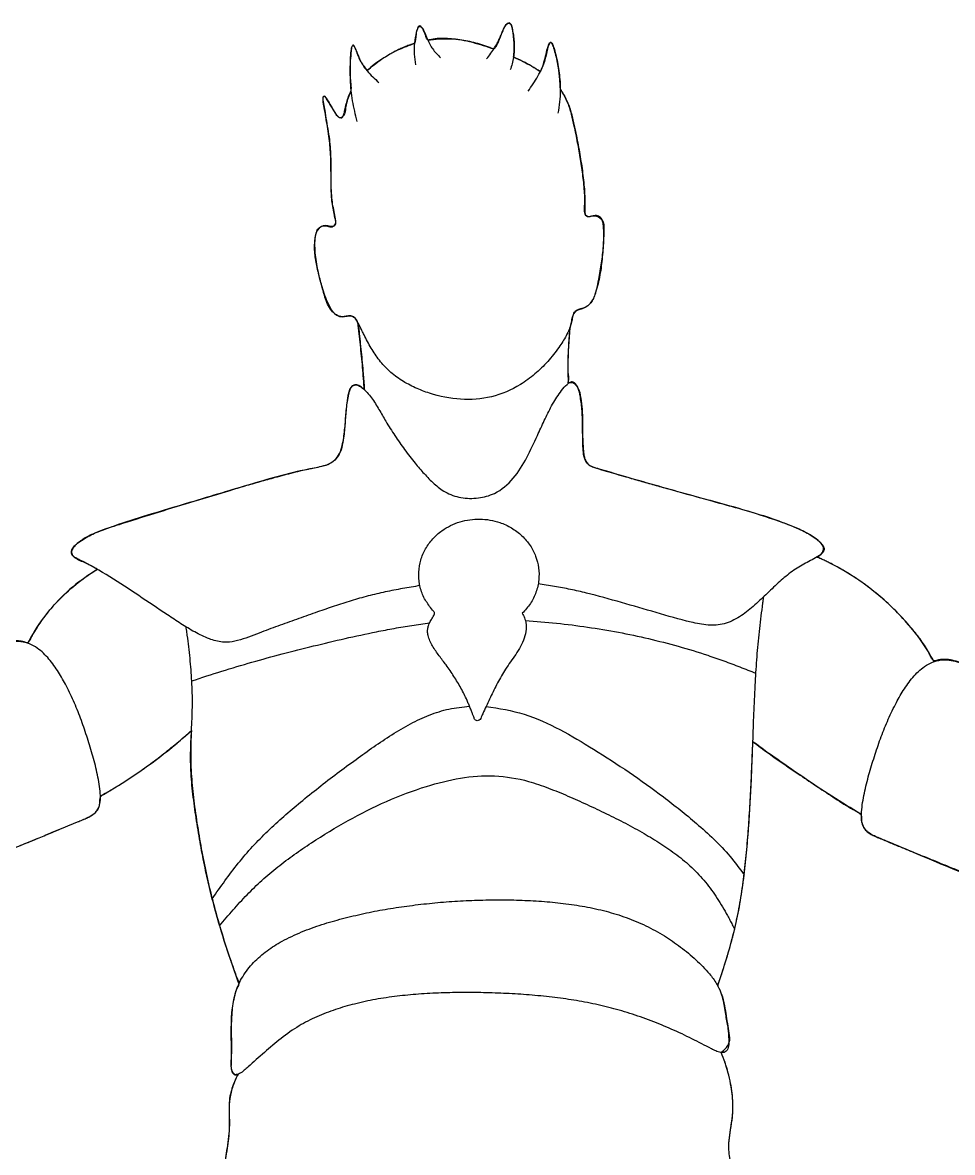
# Model space of a CAD drawing. Extents: x 108 to 368, y 22 to 294.
# Drawn here: x 195.3 to 282, y 188.5 to 293.8 of the extents above; entities that cross this region are included whole.
import ezdxf

# ---------------------------------------------------------------- set-up
doc = ezdxf.new("R2010")
doc.units = 0
doc.layers.get('0').update_dxf_attribs({"linetype": 'CONTINUOUS'})

msp = doc.modelspace()

# ---------------------------------------------------------------- linework, layer by layer
at = {"color": 5}
msp.add_lwpolyline([(241.10518, 290.631976)], close=True, dxfattribs=at)
at = {"color": 6}
for points in [[(241.913207, 238.796237)], [(215.117484, 195.785094)]]:
    msp.add_lwpolyline(points, close=True, dxfattribs=at)
at = {"color": 5}
for points, knots in [([(241.10518, 290.631976), (241.127471, 290.836187), (241.172071, 291.244756), (241.163791, 291.863732), (241.109886, 292.412502), (241.052123, 292.960424), (240.9953, 293.382582), (240.73255, 293.98003), (240.181674, 293.430672), (240.021294, 292.922291), (239.811436, 292.400165), (239.645929, 291.988082), (239.503519, 291.685419), (239.327314, 291.346991), (239.072269, 291.429022), (238.897039, 291.50739), (238.702812, 291.596921), (238.515489, 291.65435), (238.327358, 291.716935), (237.7128, 291.908864), (236.655804, 292.186963), (235.132831, 292.364007), (234.046357, 292.401581), (233.425934, 292.262239), (233.269934, 292.224016), (233.067165, 292.198746), (232.970939, 292.428425), (232.895683, 292.640778), (232.812965, 292.889035), (232.700198, 293.136172), (232.602858, 293.373162), (232.306957, 293.643543), (232.021974, 293.091477), (232.007912, 292.646746), (231.959643, 292.227573), (231.920816, 292.021957), (231.882664, 291.937457), (231.798962, 291.891984), (231.699649, 291.84291), (231.588839, 291.815976), (231.437965, 291.771195), (231.253875, 291.697472), (231.029189, 291.609383), (230.738031, 291.486076), (230.382608, 291.323431), (229.966595, 291.114493), (229.438489, 290.825578), (228.80893, 290.439075), (228.092528, 289.935), (227.650457, 289.554184), (227.429482, 289.363829)], [0, 0, 0, 0, 0.616041, 1.232525, 1.849053, 2.281757, 2.850768, 3.268694, 3.740986, 4.526576, 5.058228, 5.399484, 5.840896, 6.152092, 6.315138, 6.560058, 6.751814, 6.950139, 7.148367, 7.346413, 8.881964, 10.414731, 11.948689, 12.106314, 12.307219, 12.450766, 12.650639, 12.93842, 13.170862, 13.426217, 13.745988, 13.980511, 14.393067, 15.04337, 15.509956, 15.617785, 15.67348, 15.780809, 15.888894, 16.009157, 16.120165, 16.361566, 16.60303, 16.844476, 17.309941, 17.775417, 18.240772, 19.11547, 19.990476, 20.864998, 20.864998, 20.864998, 20.864998]), ([(227.429482, 289.363829), (227.396987, 289.43465), (227.316802, 289.609408), (227.125551, 289.81671), (226.938165, 290.048562), (226.814354, 290.300057), (226.692687, 290.559791), (226.577748, 290.817907), (226.472244, 291.159738), (226.3754, 291.417275), (226.162978, 291.827216), (226.004593, 291.58853), (225.991071, 291.415504), (225.934518, 290.969624), (225.869571, 290.295959), (225.867766, 289.362388), (225.877954, 288.620828), (225.927653, 288.073201), (225.963496, 287.718721), (225.911752, 287.371142), (225.779188, 287.060878), (225.656608, 286.75229), (225.521054, 286.367532), (225.429532, 285.828035), (225.402127, 285.267533), (224.921749, 284.868103), (224.701091, 285.108162), (224.580316, 285.275351), (224.416924, 285.531965), (224.208578, 285.851268), (223.977585, 286.252845), (223.765073, 286.596066), (223.620568, 286.825545), (223.489673, 287.060987), (223.281824, 286.851443), (223.331811, 286.572225), (223.378081, 286.257722), (223.502154, 285.713905), (223.607031, 284.948356), (223.785298, 283.956133), (223.982822, 282.691405), (224.078685, 281.141085), (224.072783, 279.322904), (224.074429, 277.859362), (224.229121, 276.780945), (224.384281, 276.052739), (224.514044, 275.481029), (224.493357, 274.839115), (223.974134, 274.83858), (223.455015, 275.012475), (222.642478, 274.536632), (222.553058, 273.549884), (222.555816, 272.354132), (222.779717, 270.901128), (223.178737, 269.240065), (223.640633, 267.990249), (224.053904, 267.15133), (224.382269, 266.706556), (224.845311, 266.414962), (225.352554, 266.441072), (225.788625, 266.535493), (226.204646, 266.467287), (226.42112, 266.213403), (226.539503, 265.9728), (226.627603, 265.632284), (226.6831, 265.204945), (226.736821, 264.692749), (226.802462, 264.010855), (226.897173, 263.162169), (226.99692, 262.143456), (227.071141, 261.295881), (227.123789, 260.619893), (227.161356, 260.116136), (227.185591, 259.780279), (227.197708, 259.612364)], [0, 0, 0, 0, 0.232548, 0.573837, 0.838025, 1.124592, 1.410889, 1.697602, 1.979409, 2.444004, 2.728823, 2.880014, 3.107881, 3.283437, 4.212925, 5.148423, 6.078234, 6.43653, 6.79868, 7.143918, 7.475923, 7.807581, 8.140821, 8.698589, 9.432052, 9.862221, 10.066116, 10.295022, 10.504046, 10.971445, 11.439103, 11.906539, 12.138357, 12.339579, 12.499597, 12.802432, 13.160897, 13.463203, 14.471117, 15.47914, 16.487154, 18.309981, 20.128508, 21.949102, 22.679292, 23.408559, 24.136786, 24.587548, 24.94818, 25.43313, 26.276195, 27.282781, 28.217567, 29.91321, 31.652071, 33.345974, 33.896215, 34.45214, 34.993687, 35.449524, 35.926516, 36.352017, 36.617613, 36.892552, 37.154052, 37.667737, 38.184415, 38.699237, 39.72279, 40.746229, 41.769913, 42.275189, 42.780324, 43.285379, 43.285379, 43.285379, 43.285379]), ([(260.341514, 249.030102), (259.390472, 249.295236), (257.488328, 249.825521), (254.634835, 250.620046), (252.438488, 251.249569), (250.896587, 251.703662), (250.003448, 251.962997), (249.300564, 252.175429), (248.778873, 252.31727), (248.451478, 252.422473), (248.020218, 252.635061), (247.66768, 253.202443), (247.575271, 253.96027), (247.552163, 254.909038), (247.530917, 256.02737), (247.520939, 257.331841), (247.41833, 258.39376), (247.270931, 259.265204), (247.116127, 259.865047), (246.801335, 260.336709), (246.493634, 260.359358), (246.356492, 260.329982), (246.142573, 260.146033), (246.31428, 260.713897), (246.202556, 261.008637), (246.181666, 261.461774), (246.186734, 261.831951), (246.189893, 262.213668), (246.200829, 262.73741), (246.223389, 263.405634), (246.272021, 264.216255), (246.32408, 264.927003), (246.404447, 265.536484), (246.520857, 266.040962), (246.621024, 266.516511), (246.813274, 266.951866), (247.225713, 267.130866), (247.82826, 267.262763), (248.519173, 267.87707), (248.849006, 268.893547), (249.079932, 270.092719), (249.324177, 271.451255), (249.495506, 272.983748), (249.522212, 274.14768), (249.485261, 274.932549), (249.412131, 275.332063), (249.233733, 275.719985), (248.817109, 275.919873), (248.422717, 275.782131), (247.959683, 275.679899), (247.661468, 276.161344), (247.715208, 276.653436), (247.767663, 277.265777), (247.728334, 277.951286), (247.666439, 278.738453), (247.541589, 279.785333), (247.355696, 281.090197), (247.081606, 282.648093), (246.795874, 284.057552), (246.51035, 285.316053), (246.178819, 286.423603), (245.745043, 287.16148), (245.465996, 287.656059), (245.43997, 287.935578), (245.434783, 288.253024), (245.40643, 288.621683), (245.365798, 289.027175), (245.298846, 289.524804), (245.201358, 290.11593), (245.066157, 290.788681), (244.888214, 291.372911), (244.777804, 291.75822), (244.512774, 292.117971), (244.293047, 291.560597), (244.214477, 291.134591), (244.064261, 290.509179), (243.925553, 290.047041), (243.788268, 289.710457), (243.693598, 289.493867), (243.624881, 289.351982), (243.590512, 289.281017)], [0, 0, 0, 0, 2.961922, 5.924035, 8.886123, 9.816123, 10.746198, 11.676106, 12.019164, 12.367338, 12.708881, 13.440365, 14.237259, 14.985905, 16.288605, 17.593325, 18.895189, 19.49253, 20.225374, 20.812765, 20.961599, 21.109856, 21.260371, 21.567554, 22.113012, 22.479171, 22.859419, 23.239692, 23.620017, 24.43243, 25.244498, 26.056574, 26.569445, 27.088253, 27.603351, 28.046812, 28.432311, 28.888561, 29.906987, 30.995392, 32.044457, 33.579151, 35.132149, 36.666087, 37.067612, 37.485522, 37.883403, 38.305735, 38.714946, 39.134661, 39.563847, 40.142548, 40.616552, 41.406215, 42.196712, 42.986593, 44.568103, 46.150379, 47.731892, 48.879888, 50.027562, 51.172754, 51.452259, 51.708908, 52.000899, 52.408539, 52.816118, 53.223711, 53.915185, 54.608713, 55.299948, 55.68303, 55.938224, 56.281492, 56.8964, 57.509565, 58.124846, 58.36135, 58.597706, 58.834209, 58.834209, 58.834209, 58.834209]), ([(243.590512, 289.281017), (243.325157, 289.449927), (242.794449, 289.787743), (241.958971, 290.228691), (241.389921, 290.497479), (241.10518, 290.631976)], [0, 0, 0, 0, 0.943321, 1.886634, 2.831384, 2.831384, 2.831384, 2.831384]), ([(227.197708, 259.612364), (227.107087, 259.69755), (226.920141, 259.873283), (226.599842, 260.081597), (226.202561, 260.113145), (225.928023, 259.853376), (225.802, 259.533829), (225.634663, 258.868954), (225.482468, 257.855131), (225.400588, 256.495362), (225.288216, 255.287971), (225.10461, 254.249561), (224.807889, 253.381903), (224.077701, 252.699752), (223.075693, 252.409717), (222.006178, 252.213805), (220.322912, 251.892745), (218.091906, 251.243025), (215.267385, 250.433006), (213.394238, 249.857722), (212.457708, 249.570093)], [0, 0, 0, 0, 0.372938, 0.769347, 1.133978, 1.463116, 1.819337, 2.159106, 3.518573, 4.885407, 6.247527, 7.149702, 8.055183, 8.942004, 10.020845, 11.129904, 12.216347, 15.15531, 18.094481, 21.033378, 21.033378, 21.033378, 21.033378]), ([(212.457708, 249.570093), (211.414662, 249.258307), (209.32665, 248.63416), (206.193013, 247.70602), (203.797165, 246.906219), (202.119903, 246.289777), (201.171744, 245.852918), (200.478784, 245.368973), (200.057862, 244.9321), (199.838361, 244.570736), (199.988739, 244.107502), (200.430007, 243.834162), (200.924305, 243.606496), (201.375004, 243.423789), (201.732316, 243.234681), (202.031965, 243.074779), (202.228816, 242.962879), (202.327235, 242.906933)], [0, 0, 0, 0, 3.266006, 6.538028, 9.803642, 10.842658, 11.896107, 12.933597, 13.339889, 13.733863, 14.120305, 14.653112, 15.234177, 15.767422, 16.107082, 16.446735, 16.786342, 16.786342, 16.786342, 16.786342]), ([(269.374853, 244.034447), (269.557357, 244.144288), (269.878463, 244.337547), (270.079453, 244.954736), (269.596981, 245.524079), (268.946663, 246.004928), (268.119673, 246.449441), (266.813574, 247.024343), (265.00706, 247.701397), (262.680257, 248.386476), (261.12079, 248.815644), (260.341514, 249.030102)], [0, 0, 0, 0, 0.625248, 1.100091, 1.723757, 2.64834, 3.587643, 4.512906, 6.936267, 9.363855, 11.7886, 11.7886, 11.7886, 11.7886]), ([(310.699381, 224.451186), (310.663689, 224.792216), (310.587829, 225.517035), (309.494397, 225.892503), (308.263559, 226.175419), (306.708847, 226.420183), (304.909348, 226.635582), (302.532231, 226.937687), (299.620953, 227.500887), (296.207229, 228.442552), (293.433361, 229.444756), (291.258438, 230.36533), (289.645143, 231.094188), (288.000116, 231.84289), (286.32925, 232.628665), (284.623827, 233.42864), (283.242355, 234.021526), (282.184178, 234.39068), (281.45649, 234.519644), (280.891242, 234.494592), (280.544077, 234.389823), (280.382537, 234.330317), (280.159679, 234.399418), (280.012943, 234.687929), (279.85567, 235.015721), (279.64351, 235.468338), (279.300308, 235.95795), (278.890018, 236.543454), (277.888118, 237.812194), (276.163591, 239.657672), (273.50325, 241.819306), (271.418114, 243.065969), (270.140766, 243.685215), (269.759007, 243.862591), (269.502908, 243.97716), (269.374853, 244.034447)], [0, 0, 0, 0, 0.951467, 2.022227, 3.047554, 4.864692, 6.684417, 8.502469, 12.046846, 15.571472, 19.115432, 20.885857, 22.655796, 24.426169, 26.307963, 28.19509, 30.076819, 30.817478, 31.549722, 32.287151, 32.477483, 32.644064, 32.78847, 33.131387, 33.545467, 33.905801, 34.620946, 35.33591, 36.051119, 39.468975, 42.887454, 46.304168, 46.725285, 47.146104, 47.566955, 47.566955, 47.566955, 47.566955]), ([(202.327235, 242.906933), (201.526949, 242.375739), (199.925937, 241.313058), (197.915154, 239.237687), (196.671165, 237.63099), (196.138189, 236.542865), (195.999838, 236.268446), (195.819545, 236.013479), (195.623292, 236.063552), (195.491376, 236.115585), (195.309623, 236.179171), (195.084916, 236.202936), (194.818508, 236.219218), (194.329636, 236.19421), (193.627192, 236.034044), (192.757142, 235.684793), (191.123453, 234.924602), (188.701608, 233.815741), (185.501598, 232.327863), (183.319912, 231.447531), (182.229463, 231.007524)], [0, 0, 0, 0, 2.873706, 5.748996, 8.62071, 8.950279, 9.33932, 9.603942, 9.734708, 9.899761, 10.040365, 10.307491, 10.574079, 10.841155, 11.773106, 12.716627, 13.650784, 17.178594, 20.708158, 24.235177, 24.235177, 24.235177, 24.235177]), ([(162.09249, 214.63236), (163.340444, 214.439066), (165.837399, 214.052317), (169.583158, 213.479778), (172.695034, 213.228405), (175.138933, 213.239812), (176.908184, 213.328106), (178.398122, 213.464726), (179.609818, 213.609724), (180.545952, 213.739702), (181.320279, 213.862933), (181.934391, 213.968968), (182.388746, 214.054035), (182.816263, 214.129968), (183.212825, 214.230123), (183.576456, 214.322355), (183.925729, 214.332684), (184.225237, 214.249468), (184.498297, 214.169673), (184.854594, 214.101387), (185.295032, 214.08989), (185.809408, 214.117315), (186.747989, 214.244481), (188.097719, 214.552448), (189.824363, 215.108787), (191.476629, 215.715294), (193.069636, 216.318646), (194.601063, 216.932182), (196.024396, 217.518405), (197.344319, 218.06594), (198.563329, 218.568645), (199.576452, 218.993983), (200.393647, 219.320207), (201.005302, 219.568036), (201.518907, 219.809507), (201.926871, 220.048797), (202.217934, 220.29427), (202.442221, 220.60048), (202.531861, 220.960407), (202.538523, 221.306232), (202.553092, 221.654056), (202.811703, 221.911267), (203.120156, 222.065297), (203.482401, 222.251366), (203.851986, 222.487849), (204.263489, 222.739282), (204.787271, 223.07267), (205.423147, 223.488014), (206.16669, 223.991749), (207.143848, 224.676176), (208.334993, 225.566341), (209.722848, 226.684145), (210.61739, 227.464978), (211.065099, 227.855777)], [0, 0, 0, 0, 3.788565, 7.580307, 11.366868, 13.137538, 14.908933, 16.679657, 17.624879, 18.569798, 19.514795, 19.976989, 20.439286, 20.901725, 21.278889, 21.666128, 22.026246, 22.309908, 22.593889, 22.880632, 23.395131, 23.910435, 24.425275, 26.234441, 28.053893, 29.864707, 31.514302, 33.164067, 34.813736, 36.132297, 37.451001, 38.769562, 39.428491, 40.090749, 40.749189, 41.12969, 41.506057, 41.885446, 42.247216, 42.593633, 42.937275, 43.24035, 43.626208, 43.977333, 44.459656, 44.941906, 45.42414, 46.322194, 47.220354, 48.118354, 49.901049, 51.680261, 53.462963, 53.462963, 53.462963, 53.462963]), ([(211.065099, 227.855777), (211.034104, 227.095927), (210.972329, 225.58146), (211.072115, 223.305276), (211.324697, 220.992883), (211.678899, 218.638849), (212.090237, 216.243896), (212.587062, 213.869162), (213.171464, 211.518725), (213.829432, 209.192269), (214.385756, 207.44697), (214.783594, 206.266585), (215.005683, 205.645222), (215.171442, 205.139393), (215.339092, 204.763315), (215.451648, 204.513703), (215.512006, 204.27372), (215.446913, 204.082166), (215.369009, 203.936288), (215.204315, 203.587301), (215.053325, 203.005526), (214.896178, 202.207026), (214.806741, 201.285762), (214.780666, 200.251843), (214.789379, 199.107071), (214.830903, 198.12953), (214.750636, 197.224606), (214.735291, 196.53344), (214.866002, 195.870964), (215.16647, 195.768064), (215.295598, 195.782788), (215.37399, 195.815938), (215.41345, 195.832625)], [0, 0, 0, 0, 2.280644, 4.545575, 6.826741, 9.256486, 11.686222, 14.115977, 16.533016, 18.950827, 21.367815, 22.027656, 22.687554, 23.347465, 23.623825, 23.91953, 24.176863, 24.333836, 24.512413, 24.67501, 25.489435, 26.303097, 27.117845, 28.261398, 29.405535, 30.549134, 31.204307, 32.095078, 32.755883, 32.882073, 33.008598, 33.136837, 33.136837, 33.136837, 33.136837]), ([(263.03853, 219.299708), (263.087978, 220.092262), (263.186871, 221.677347), (263.291247, 224.057435), (263.359669, 225.686865), (263.396732, 226.565582), (263.402212, 226.693478), (263.406069, 226.778735), (263.407998, 226.821366)], [0, 0, 0, 0, 2.382234, 4.7644, 7.146878, 7.274885, 7.402896, 7.530917, 7.530917, 7.530917, 7.530917]), ([(263.407998, 226.821366), (263.888188, 226.460645), (264.848772, 225.739052), (266.33171, 224.715033), (267.866069, 223.678083), (269.438528, 222.607837), (271.076161, 221.545628), (272.250762, 220.756288), (273.034262, 220.345097), (273.322191, 220.194846), (273.521709, 219.987613), (273.533658, 219.782409), (273.525884, 219.629703), (273.530984, 219.376646), (273.618187, 219.042728), (273.828099, 218.6535), (274.15023, 218.353473), (274.527277, 218.12902), (274.921638, 217.945335), (275.527111, 217.6962), (276.333316, 217.359104), (277.344482, 216.942094), (279.156054, 216.195299), (281.758148, 215.084568), (285.191356, 213.717099), (287.878545, 212.882399), (289.758404, 212.45772), (290.793664, 212.352415), (291.547229, 212.402391), (291.965179, 212.543173), (292.094336, 212.59841), (292.328294, 212.659149), (292.692235, 212.599377), (293.135969, 212.480659), (293.74317, 212.320344), (294.503852, 212.2027), (295.418979, 212.048306), (297.215264, 211.794759), (299.901547, 211.548065), (303.486638, 211.525498), (307.147213, 211.854098), (310.871903, 212.41744), (314.685777, 213.003548), (317.239709, 213.310933), (318.517005, 213.464665)], [0, 0, 0, 0, 1.801581, 3.603922, 5.405436, 7.357599, 9.309712, 11.262083, 11.600228, 11.957021, 12.24801, 12.396375, 12.557201, 12.709785, 13.153122, 13.577397, 14.020061, 14.453824, 14.890262, 15.324137, 16.417983, 17.511783, 18.605482, 22.296293, 26.000015, 29.687133, 30.726162, 31.77238, 32.808798, 32.948317, 33.093684, 33.230193, 33.667431, 34.167686, 34.619082, 35.547088, 36.4753, 37.403584, 40.988775, 44.558882, 48.143215, 52.001848, 55.859101, 59.718356, 59.718356, 59.718356, 59.718356]), ([(260.448826, 197.851957), (260.729108, 198.08914), (261.474275, 198.719721), (261.070277, 200.22717), (260.884015, 201.409694), (260.742315, 202.320702), (260.58293, 203.037811), (260.4253, 203.54896), (260.267856, 203.833596), (260.206003, 203.931381), (260.142846, 204.080412), (260.179644, 204.299399), (260.272078, 204.540872), (260.406689, 204.874575), (260.536948, 205.299686), (260.706639, 205.808507), (261.028439, 206.830885), (261.472848, 208.375362), (261.967971, 210.460357), (262.358053, 212.605811), (262.647041, 214.805548), (262.874617, 217.04998), (262.9839, 218.549896), (263.03853, 219.299708)], [0, 0, 0, 0, 1.036882, 2.756686, 4.027803, 4.765313, 5.502056, 6.238599, 6.353382, 6.476476, 6.586553, 6.830232, 7.109181, 7.370358, 7.906726, 8.443106, 8.979333, 11.122176, 13.262905, 15.405524, 17.660932, 19.917118, 22.172427, 22.172427, 22.172427, 22.172427]), ([(260.924136, 185.819755), (261.073973, 185.890232), (261.360816, 186.025151), (261.474568, 186.514269), (261.424508, 187.054885), (261.315501, 187.698009), (261.190186, 188.420518), (261.139091, 189.23482), (261.237323, 190.125243), (261.397147, 191.083094), (261.530618, 192.014088), (261.559984, 192.921528), (261.509909, 193.794598), (261.382296, 194.739555), (261.170597, 195.750652), (260.86375, 196.820559), (260.587094, 197.508257), (260.448826, 197.851957)], [0, 0, 0, 0, 0.470869, 0.901414, 1.382354, 2.117483, 2.84968, 3.584181, 4.555409, 5.528057, 6.499885, 7.373521, 8.246759, 9.120607, 10.231697, 11.34345, 12.454238, 12.454238, 12.454238, 12.454238]), ([(215.41345, 195.832625), (215.242333, 195.468158), (214.904205, 194.747969), (214.611178, 193.579199), (214.561965, 192.474078), (214.606903, 191.460046), (214.591556, 190.536312), (214.507878, 189.619388), (214.353377, 188.711493), (214.202567, 187.810353), (214.111011, 187.024503), (214.076999, 186.412517), (214.164151, 185.859066), (214.506023, 185.786214), (214.677455, 185.749683)], [0, 0, 0, 0, 1.20609, 2.383241, 3.585566, 4.510949, 5.428992, 6.354451, 7.270663, 8.188467, 9.1046, 9.613436, 10.089268, 10.567868, 10.567868, 10.567868, 10.567868])]:
    msp.add_open_spline(points, degree=3, knots=knots, dxfattribs=at)
at = {"color": 6}
for points, knots in [([(238.592407, 290.465372), (238.719942, 290.637262), (238.974533, 290.980395), (239.345029, 291.503932), (239.624043, 291.983953), (239.820851, 292.408324), (239.970919, 292.758363), (240.109705, 293.060783), (240.221373, 293.333784), (240.327776, 293.549157), (240.468119, 293.797475), (240.883247, 293.775486), (240.946329, 293.336571), (241.049602, 292.901584), (241.124435, 292.376365), (241.167699, 291.79576), (241.167847, 291.201753), (241.109724, 290.604189), (240.989336, 290.006582), (240.861813, 289.621746), (240.797943, 289.429001)], [0, 0, 0, 0, 0.642135, 1.281851, 1.923321, 2.304033, 2.684772, 3.065353, 3.303908, 3.564892, 3.801126, 4.099807, 4.524422, 4.920431, 5.504187, 6.089691, 6.673296, 7.281944, 7.888605, 8.497335, 8.497335, 8.497335, 8.497335]), ([(231.997848, 289.89206), (231.943353, 290.229983), (231.833942, 290.908444), (231.874266, 291.934751), (232.026525, 292.751846), (232.126304, 293.260422), (232.365095, 293.598967), (232.702102, 293.181435), (232.874963, 292.77619), (233.106256, 292.221787), (233.330137, 291.718966), (233.627148, 291.284862), (233.95438, 290.915125), (234.17873, 290.674905), (234.291587, 290.554064)], [0, 0, 0, 0, 1.023494, 2.054912, 3.081379, 3.450875, 3.707552, 4.046001, 4.62638, 5.210428, 5.792554, 6.287596, 6.777618, 7.273636, 7.273636, 7.273636, 7.273636]), ([(226.526883, 284.63425), (226.368238, 285.270727), (226.051775, 286.540356), (225.866051, 288.500746), (225.872832, 289.912609), (225.920471, 290.773299), (225.94008, 291.081818), (225.995553, 291.363763), (226.010355, 291.582528), (226.181779, 291.759278), (226.375611, 291.36993), (226.534134, 291.030246), (226.74096, 290.464043), (227.017292, 289.895702), (227.440085, 289.33061), (227.962458, 288.776721), (228.343355, 288.441047), (228.533966, 288.273066)], [0, 0, 0, 0, 1.965497, 3.920727, 5.887526, 6.196453, 6.506564, 6.815194, 7.051369, 7.176604, 7.399954, 7.973382, 8.548308, 9.124336, 9.885834, 10.646228, 11.407919, 11.407919, 11.407919, 11.407919]), ([(227.429972, 289.363339), (227.875966, 289.731363), (228.770195, 290.469262), (230.287992, 291.33468), (231.376542, 291.73321), (231.919447, 291.931973)], [0, 0, 0, 0, 1.732733, 3.474176, 5.206866, 5.206866, 5.206866, 5.206866]), ([(233.101352, 292.225489), (233.800002, 292.294096), (235.194078, 292.430993), (237.278273, 292.055054), (238.602065, 291.612845), (239.266171, 291.391002)], [0, 0, 0, 0, 2.097099, 4.184514, 6.28592, 6.28592, 6.28592, 6.28592]), ([(242.451728, 287.443969), (242.611887, 287.673875), (242.931976, 288.13336), (243.372437, 288.84762), (243.758227, 289.575936), (244.001425, 290.328915), (244.170577, 291.118854), (244.300803, 291.598002), (244.497941, 292.076499), (244.713264, 291.917542), (244.779086, 291.707524), (244.881402, 291.454836), (244.95524, 291.188361), (245.067798, 290.752773), (245.204714, 290.145111), (245.335244, 289.359886), (245.433513, 288.479781), (245.466419, 287.505694), (245.40859, 286.442012), (245.289956, 285.743102), (245.230576, 285.393276)], [0, 0, 0, 0, 0.840228, 1.67926, 2.519391, 3.29711, 4.070902, 4.841691, 5.074885, 5.223497, 5.47936, 5.755796, 6.033341, 6.309784, 7.105107, 7.901281, 8.696556, 9.760251, 10.821782, 11.885572, 11.885572, 11.885572, 11.885572]), ([(241.10518, 290.631976), (241.389879, 290.497466), (241.959081, 290.22854), (242.795637, 289.788396), (243.328751, 289.453127), (243.595412, 289.285428)], [0, 0, 0, 0, 0.944647, 1.888637, 2.833364, 2.833364, 2.833364, 2.833364]), ([(245.453531, 287.634093), (245.667287, 287.302236), (246.094689, 286.638694), (246.464204, 285.507714), (246.779434, 284.172914), (247.093862, 282.637742), (247.394835, 280.906586), (247.594879, 279.462165), (247.706334, 278.310355), (247.743219, 277.453542), (247.759774, 276.807242), (247.733077, 276.361371), (247.730218, 276.129721), (247.78178, 275.885192), (248.005351, 275.744834), (248.255613, 275.784986), (248.694465, 275.922675), (249.528048, 275.551434), (249.531326, 274.464055), (249.474495, 273.256976), (249.368213, 271.785145), (249.14604, 270.117817), (248.831107, 268.85699), (248.504869, 268.025713), (248.234739, 267.599106), (247.829798, 267.29034), (247.370841, 267.167677), (246.904285, 267.037724), (246.637868, 266.61639), (246.551712, 266.153568), (246.442497, 265.689973), (246.275153, 265.185357), (246.009808, 264.65941), (245.686926, 264.104323), (245.13714, 263.285171), (244.309662, 262.238902), (243.108263, 261.065756), (241.426315, 259.808537), (239.086749, 258.816169), (236.133771, 258.605985), (233.740671, 259.096395), (231.926487, 259.788039), (230.65466, 260.464208), (229.510893, 261.31435), (228.562591, 262.350943), (227.802642, 263.507067), (227.304128, 264.453616), (226.969902, 265.137279), (226.773002, 265.541495), (226.597666, 265.863151), (226.461656, 266.115333), (226.356614, 266.287899), (226.166544, 266.481998), (225.806093, 266.52782), (225.414211, 266.446676), (224.722225, 266.379851), (223.886667, 267.174071), (223.468334, 268.362359), (223.146921, 269.638756), (222.813529, 270.875458), (222.564387, 272.157346), (222.533249, 273.17357), (222.615783, 273.883608), (222.712991, 274.293407), (222.894622, 274.695856), (223.295682, 274.963157), (223.753926, 274.876876), (224.188555, 274.731576), (224.60591, 275.084959), (224.476161, 275.573035), (224.348768, 276.098851), (224.235816, 276.715745), (224.142026, 277.408563), (224.08433, 278.448974), (224.089615, 279.829121), (224.064642, 281.550093), (223.941161, 282.994914), (223.752349, 284.158185), (223.59488, 285.048332), (223.488869, 285.744188), (223.393667, 286.231804), (223.338892, 286.537053), (223.33473, 286.759473), (223.374403, 287.040402), (223.560585, 286.9328), (223.710097, 286.664803), (223.991831, 286.240428), (224.31816, 285.672864), (224.568745, 285.203211), (225.126838, 284.832062), (225.322157, 285.39767), (225.405745, 285.850492), (225.54492, 286.408438), (225.716802, 286.967197), (225.880439, 287.323723), (225.962392, 287.50228)], [0, 0, 0, 0, 1.179562, 2.358517, 3.541967, 5.29868, 7.056836, 8.813187, 9.671872, 10.527187, 11.385519, 11.610713, 11.864354, 12.086466, 12.323195, 12.569087, 12.820846, 13.709439, 14.751265, 15.755673, 17.435504, 19.134112, 20.811147, 21.314193, 21.808956, 22.309026, 22.793314, 23.237704, 23.707226, 24.184031, 24.655755, 25.133692, 25.775456, 26.418223, 27.059878, 28.733668, 30.409871, 32.083127, 35.014576, 37.887255, 40.830657, 42.267525, 43.7032, 45.13861, 46.520523, 47.894225, 49.278183, 49.727501, 50.177396, 50.626719, 50.826546, 51.036545, 51.233418, 51.618799, 52.045888, 52.454889, 53.642395, 55.048198, 56.279832, 57.576404, 58.894683, 60.188561, 60.605406, 61.036082, 61.449526, 61.909721, 62.343229, 62.808739, 63.200908, 63.703683, 64.167615, 64.869905, 65.566536, 66.268766, 67.991812, 69.707438, 71.43077, 72.335922, 73.241066, 74.146168, 74.43731, 74.746242, 75.037545, 75.220713, 75.332585, 75.542859, 76.187274, 76.834662, 77.478237, 77.911742, 78.335311, 78.841214, 79.429515, 80.015558, 80.603536, 80.603536, 80.603536, 80.603536]), ([(227.198688, 259.612364), (227.144789, 260.311793), (227.037012, 261.710387), (226.829564, 263.804621), (226.664051, 265.197626), (226.581275, 265.894296)], [0, 0, 0, 0, 2.104466, 4.208138, 6.312825, 6.312825, 6.312825, 6.312825]), ([(246.214517, 260.231247), (246.203195, 260.821194), (246.180567, 262.000271), (246.239992, 263.769534), (246.344837, 264.944071), (246.397291, 265.531689)], [0, 0, 0, 0, 1.769995, 3.537541, 5.307188, 5.307188, 5.307188, 5.307188]), ([(232.368296, 241.368791), (231.828997, 241.277829), (230.751123, 241.096028), (229.138909, 240.794487), (227.539145, 240.420283), (225.958435, 239.961387), (224.389205, 239.458083), (222.768638, 238.899054), (221.091582, 238.301751), (219.357778, 237.666343), (217.867126, 237.140133), (216.636108, 236.663454), (215.645867, 236.305353), (214.747656, 236.096908), (213.972264, 236.092784), (213.346232, 236.208252), (212.468769, 236.498513), (211.368897, 237.027981), (210.083256, 237.81259), (208.353559, 238.960636), (206.166248, 240.442685), (203.494575, 242.213562), (201.507347, 243.35765), (200.304062, 243.937644), (199.947049, 244.171304), (199.84533, 244.627154), (200.098172, 245.018103), (200.437462, 245.325802), (201.077165, 245.770595), (202.0387, 246.283942), (203.355898, 246.762915), (205.35485, 247.389841), (208.011192, 248.232698), (211.343813, 249.24061), (214.031649, 250.055406), (216.077194, 250.66867), (217.482505, 251.073739), (218.70283, 251.413276), (219.736086, 251.693968), (220.582614, 251.914176), (221.386103, 252.115133), (222.151661, 252.273594), (222.872344, 252.418939), (223.609258, 252.584777), (224.316765, 252.901118), (224.834576, 253.518092), (225.169884, 254.468467), (225.356814, 255.695503), (225.457417, 257.144688), (225.559907, 258.251351), (225.66849, 259.01716), (225.762042, 259.438777), (225.914574, 259.834651), (226.249887, 260.124116), (226.669875, 260.030827), (227.227674, 259.643634), (227.892832, 258.884177), (228.55463, 257.79685), (229.233095, 256.589271), (230.034311, 255.345044), (230.934502, 254.035078), (231.856553, 252.862047), (232.758556, 251.789495), (233.665589, 250.854449), (234.769177, 249.991842), (236.208278, 249.498364), (237.804981, 249.463616), (239.586702, 249.942874), (241.183375, 251.32711), (242.373242, 253.28043), (243.222543, 255.132355), (243.956575, 256.753419), (244.618599, 258.126083), (245.316756, 259.229114), (245.881699, 259.970224), (246.558023, 260.506486), (247.209629, 259.739841), (247.373822, 258.851404), (247.50674, 257.785695), (247.51891, 256.792919), (247.53106, 255.870122), (247.541198, 255.014137), (247.578996, 254.309186), (247.624399, 253.752953), (247.688589, 253.350443), (247.816162, 252.957081), (248.078332, 252.632398), (248.444267, 252.437324), (249.005243, 252.25818), (249.747052, 252.039551), (250.662244, 251.775281), (251.7123, 251.471089), (252.896775, 251.126202), (254.219277, 250.752588), (256.248094, 250.180458), (258.994309, 249.441399), (262.450359, 248.512202), (264.714189, 247.757273), (265.844819, 247.380237)], [0, 0, 0, 0, 1.640758, 3.279311, 4.919746, 6.567204, 8.215786, 9.8633, 11.709797, 13.556474, 15.403011, 16.451899, 17.516126, 18.562936, 19.197338, 19.828187, 20.463672, 21.965526, 23.476644, 24.98027, 28.19359, 31.399793, 34.609628, 35.024719, 35.441212, 35.833043, 36.277999, 36.75946, 37.214682, 38.608019, 40.016562, 41.412529, 44.894121, 48.376291, 51.857701, 53.319981, 54.782738, 56.245178, 57.120008, 57.994771, 58.869374, 59.604175, 60.340068, 61.074099, 61.873324, 62.612116, 63.417037, 64.867584, 66.323885, 67.776222, 68.199818, 68.64415, 69.068286, 69.46866, 69.835871, 70.252119, 71.511025, 72.812883, 74.074555, 75.664153, 77.250986, 78.840962, 80.138376, 81.453199, 82.747184, 84.302063, 85.920621, 87.480234, 89.729792, 92.043122, 94.311899, 95.841691, 97.375773, 98.90414, 99.670333, 100.322266, 101.023239, 102.075039, 103.149191, 104.20404, 105.059777, 105.916579, 106.772137, 107.177223, 107.59007, 107.99398, 108.404202, 108.804765, 109.218863, 110.17149, 111.124273, 112.076787, 113.451131, 114.82526, 116.199566, 119.774857, 123.357688, 126.932397, 126.932397, 126.932397, 126.932397]), ([(241.913207, 238.796237), (242.178704, 239.08812), (242.708663, 239.670748), (243.230903, 240.742714), (243.496983, 241.878374), (243.474854, 243.025911), (243.198445, 244.116951), (242.672427, 245.145893), (241.903973, 246.050476), (240.932598, 246.7808), (239.626457, 247.38721), (237.967295, 247.669575), (236.079949, 247.407644), (234.584477, 246.680642), (233.543844, 245.752313), (232.867384, 244.824916), (232.412176, 243.768867), (232.220935, 242.633577), (232.301236, 241.485503), (232.583854, 240.567135), (232.942612, 239.894935), (233.279051, 239.436314), (233.524205, 239.095089), (233.702425, 238.915154), (233.747949, 238.823102), (233.718141, 238.709185), (233.66786, 238.571432), (233.574711, 238.431181), (233.478091, 238.275985), (233.386849, 238.105277), (233.287787, 237.921698), (233.183706, 237.691112), (233.100144, 237.407644), (233.071872, 237.068141), (233.163553, 236.490749), (233.528604, 235.719689), (234.151673, 234.834527), (234.863998, 233.923829), (235.54904, 232.923165), (236.213676, 231.824842), (236.649336, 230.941641), (236.920972, 230.309816), (237.067944, 229.950097), (237.209816, 229.631145), (237.311548, 229.325495), (237.409646, 229.070957), (237.532685, 228.767191), (237.989867, 228.775245), (238.13024, 229.219564), (238.456228, 229.92267), (238.944446, 230.965126), (239.592137, 232.301), (240.359703, 233.654106), (241.33015, 234.960323), (242.209653, 236.405433), (242.344363, 237.684499), (242.128596, 238.362153), (242.034521, 238.586121), (241.953661, 238.726171), (241.913207, 238.796237)], [0, 0, 0, 0, 1.178756, 2.352912, 3.531065, 4.648433, 5.762185, 6.879878, 8.086116, 9.290785, 10.497786, 12.377229, 14.251605, 16.129695, 17.269657, 18.406786, 19.546325, 20.688706, 21.826822, 22.969618, 23.542252, 24.104397, 24.675802, 24.79742, 24.864076, 24.971974, 25.131319, 25.309444, 25.472193, 25.680819, 25.889509, 26.098035, 26.438851, 26.77092, 27.110878, 28.180866, 29.286681, 30.36079, 31.647465, 32.922536, 34.209123, 34.597492, 34.985932, 35.374322, 35.646196, 35.944887, 36.217503, 36.537274, 37.015892, 37.440226, 38.931604, 40.420698, 41.911474, 43.583178, 45.3053, 46.951129, 47.193438, 47.435665, 47.678177, 47.678177, 47.678177, 47.678177]), ([(265.844819, 247.380237), (266.263977, 247.229414), (267.106996, 246.926076), (268.334001, 246.380301), (269.187151, 245.834824), (269.705713, 245.40282), (269.936329, 245.153329), (270.086017, 244.826061), (269.979461, 244.465222), (269.70065, 244.232018), (269.293744, 243.985555), (268.772468, 243.699658), (268.141419, 243.372296), (267.515258, 243.010903), (266.915719, 242.587121), (266.336286, 242.11969), (265.563006, 241.438785), (264.615757, 240.522422), (263.446991, 239.425782), (262.20968, 238.41256), (260.772685, 237.728999), (259.182988, 237.629675), (257.061819, 238.071468), (254.393196, 238.8603), (251.151058, 239.796396), (248.494967, 240.544487), (246.406941, 241.022606), (244.906865, 241.301316), (243.902942, 241.461225), (243.400388, 241.541275)], [0, 0, 0, 0, 1.336337, 2.687669, 4.020729, 4.357376, 4.709116, 5.038847, 5.384118, 5.746042, 6.104488, 6.815655, 7.526779, 8.238149, 8.982283, 9.726691, 10.470745, 12.072519, 13.679602, 15.279421, 16.858676, 18.360364, 19.962759, 23.336714, 26.711408, 30.086225, 31.612768, 33.135816, 34.662468, 34.662468, 34.662468, 34.662468]), ([(280.282482, 234.311173), (279.983983, 234.83483), (279.388943, 235.878705), (278.293931, 237.316969), (277.051549, 238.709289), (275.660424, 240.051462), (274.118713, 241.316302), (272.70393, 242.290007), (271.463322, 243.017316), (270.435039, 243.55684), (269.731336, 243.878444), (269.379263, 244.039347)], [0, 0, 0, 0, 1.806527, 3.601194, 5.409423, 7.401736, 9.393611, 11.385665, 12.546724, 13.706393, 14.867521, 14.867521, 14.867521, 14.867521]), ([(195.834109, 236.018859), (196.248371, 236.735958), (197.072953, 238.163334), (198.676635, 240.06169), (200.079544, 241.3306), (201.124643, 242.116003), (201.71552, 242.527949), (202.123673, 242.780615), (202.327725, 242.906933)], [0, 0, 0, 0, 2.480375, 4.937157, 7.418406, 8.138493, 8.858506, 9.578353, 9.578353, 9.578353, 9.578353]), ([(263.636833, 232.388373), (263.685159, 233.171649), (263.781789, 234.737825), (264.011489, 237.08082), (264.2107, 238.743205), (264.339552, 239.729864), (264.38016, 240.042662), (264.407288, 240.251199), (264.420849, 240.35545)], [0, 0, 0, 0, 2.354129, 4.707128, 7.061358, 7.376745, 7.692239, 8.007626, 8.007626, 8.007626, 8.007626]), ([(242.202313, 238.114633), (243.17093, 238.03975), (245.107799, 237.890014), (247.9993, 237.520746), (250.860128, 237.045647), (253.683797, 236.449926), (256.463932, 235.733202), (258.802959, 235.0196), (260.710625, 234.357449), (262.202978, 233.798244), (263.189237, 233.403558), (263.682404, 233.2062)], [0, 0, 0, 0, 2.914148, 5.8272, 8.7415, 11.612205, 14.481673, 17.35201, 18.945712, 20.539014, 22.132555, 22.132555, 22.132555, 22.132555]), ([(215.507042, 204.275502), (215.243929, 204.997088), (214.717761, 206.440099), (214.009212, 208.632709), (213.371426, 210.803421), (212.812032, 212.952872), (212.328929, 215.078328), (211.916128, 217.240769), (211.547238, 219.434601), (211.236756, 221.659231), (211.004412, 223.858456), (210.977686, 226.03226), (211.101481, 228.163049), (211.189758, 230.302676), (211.127217, 232.452221), (210.959893, 234.601609), (210.778819, 236.11676), (210.655327, 237.00317), (210.617221, 237.265437), (210.591419, 237.440214), (210.578519, 237.5276)], [0, 0, 0, 0, 2.30401, 4.607507, 6.911299, 9.090591, 11.269604, 13.448983, 15.694226, 17.942657, 20.187522, 22.323322, 24.455106, 26.590456, 28.74511, 30.901667, 33.056526, 33.321571, 33.586585, 33.851585, 33.851585, 33.851585, 33.851585]), ([(211.10381, 232.486865), (212.033163, 232.794979), (213.891702, 233.411152), (216.70844, 234.244749), (219.565775, 235.020318), (222.459572, 235.751918), (225.385486, 236.452167), (227.348421, 236.864372), (228.329631, 237.070421)], [0, 0, 0, 0, 2.937133, 5.873737, 8.811029, 11.818815, 14.828089, 17.835785, 17.835785, 17.835785, 17.835785]), ([(228.329631, 237.070421), (228.87656, 237.177485), (229.970109, 237.391553), (231.619141, 237.666853), (232.723495, 237.815092), (233.275795, 237.889228)], [0, 0, 0, 0, 1.67189, 3.342834, 5.014521, 5.014521, 5.014521, 5.014521]), ([(192.09337, 235.374495), (192.606237, 235.598649), (193.585642, 236.026709), (195.235414, 236.296967), (196.728404, 235.639326), (197.833705, 234.544654), (198.707198, 233.323053), (199.4773, 231.938366), (200.19239, 230.435347), (200.834363, 228.807668), (201.387853, 227.144167), (201.905288, 225.459164), (202.341052, 223.746909), (202.578051, 222.327675), (202.616149, 221.243184), (202.41022, 220.495552), (201.913692, 220.014323), (201.386754, 219.742488), (200.921732, 219.540683), (200.210243, 219.256006), (199.264862, 218.858877), (198.077064, 218.36906), (196.726463, 217.809048), (195.21117, 217.183681), (193.527065, 216.502666), (191.819779, 215.843353), (190.08948, 215.198191), (188.321095, 214.620453), (186.781776, 214.244002), (185.493333, 214.076272), (184.467277, 214.125558), (183.36243, 214.515922), (182.336562, 215.350994), (181.391125, 216.437569), (180.472804, 217.594622), (179.451724, 218.688471), (178.285863, 219.684105), (176.878615, 220.498699), (175.26118, 221.080577), (173.525082, 221.566596), (171.836537, 222.040591), (170.22322, 222.590273), (168.693789, 223.223378), (167.469691, 223.912484), (166.52545, 224.59157), (165.884344, 225.231306), (165.321082, 226.023493), (165.493049, 227.186914), (166.58644, 227.598519), (167.884268, 227.897744), (169.517169, 228.151071), (171.411672, 228.377184), (173.290623, 228.621916), (175.135878, 228.944202), (176.949156, 229.32975), (179.443471, 229.983497), (182.562924, 231.084165), (186.257165, 232.68963), (188.933032, 233.934604), (190.639623, 234.711546), (191.366354, 235.043214), (191.851016, 235.264061), (192.09337, 235.374495)], [0, 0, 0, 0, 1.681799, 3.211679, 4.85108, 6.340894, 7.848752, 9.341519, 11.089448, 12.838682, 14.586787, 16.347971, 18.125604, 19.885093, 20.652803, 21.37131, 22.136386, 22.641962, 23.149875, 23.656209, 24.941091, 26.225872, 27.510753, 29.327368, 31.143693, 32.960332, 34.817817, 36.683053, 38.539343, 39.562271, 40.573488, 41.59153, 43.019994, 44.48043, 45.914294, 47.449397, 48.96342, 50.496488, 52.297994, 54.103656, 55.906843, 57.557804, 59.214811, 60.864841, 61.762314, 62.690611, 63.586953, 64.591075, 65.682521, 66.768311, 68.679674, 70.593574, 72.50612, 74.359538, 76.212446, 78.065888, 82.091905, 86.119264, 90.147102, 90.945793, 91.744627, 92.543615, 92.543615, 92.543615, 92.543615]), ([(284.023711, 233.666809), (283.510845, 233.890963), (282.531439, 234.319023), (280.881668, 234.589281), (279.388677, 233.93164), (278.283376, 232.836968), (277.409883, 231.615367), (276.639781, 230.23068), (275.924691, 228.727661), (275.282718, 227.099982), (274.729228, 225.436481), (274.211794, 223.751478), (273.776029, 222.039223), (273.53903, 220.619989), (273.500932, 219.535498), (273.706861, 218.787866), (274.203389, 218.306637), (274.730328, 218.034802), (275.195349, 217.832997), (275.906838, 217.54832), (276.85222, 217.151191), (278.040018, 216.661374), (279.390618, 216.101362), (280.905912, 215.475995), (282.590017, 214.79498), (284.297303, 214.135667), (286.027602, 213.490505), (287.795987, 212.912767), (289.335306, 212.536317), (290.623748, 212.368587), (291.649804, 212.417872), (292.754651, 212.808236), (293.780519, 213.643308), (294.725956, 214.729883), (295.644277, 215.886937), (296.665358, 216.980785), (297.831218, 217.976419), (299.238466, 218.791013), (300.855902, 219.372891), (302.591999, 219.85891), (304.280545, 220.332906), (305.893861, 220.882587), (307.423292, 221.515692), (308.64739, 222.204798), (309.591631, 222.883884), (310.232737, 223.52362), (310.795999, 224.315807), (310.624032, 225.479228), (309.530642, 225.890833), (308.232814, 226.190058), (306.599912, 226.443385), (304.70541, 226.669498), (302.826459, 226.91423), (300.981203, 227.236516), (299.167925, 227.622064), (296.67361, 228.275811), (293.55416, 229.376485), (289.859907, 230.981923), (287.184044, 232.226985), (285.477352, 233.003867), (284.750585, 233.335454), (284.265988, 233.556364), (284.023711, 233.666809)], [0, 0, 0, 0, 1.681799, 3.211679, 4.85108, 6.340894, 7.848752, 9.341519, 11.089448, 12.838682, 14.586787, 16.347971, 18.125604, 19.885093, 20.652803, 21.37131, 22.136386, 22.641962, 23.149875, 23.656209, 24.941091, 26.225872, 27.510753, 29.327368, 31.143693, 32.960332, 34.817817, 36.683053, 38.539343, 39.562271, 40.573488, 41.59153, 43.019994, 44.48043, 45.914294, 47.449397, 48.96342, 50.496488, 52.297994, 54.103656, 55.906843, 57.557804, 59.214811, 60.864841, 61.762314, 62.690611, 63.586953, 64.591075, 65.682521, 66.768311, 68.679674, 70.593574, 72.50612, 74.359538, 76.212446, 78.065888, 82.091905, 86.119264, 90.147102, 90.945892, 91.744826, 92.543615, 92.543615, 92.543615, 92.543615]), ([(260.142079, 204.097138), (260.387334, 204.837073), (260.877542, 206.316028), (261.528117, 208.561968), (262.06364, 210.855785), (262.450132, 213.197081), (262.734306, 215.568816), (262.943402, 217.884699), (263.108128, 220.140858), (263.230047, 222.336485), (263.33309, 224.673786), (263.42233, 227.152086), (263.512853, 229.770937), (263.595507, 231.515916), (263.636833, 232.388373)], [0, 0, 0, 0, 2.338442, 4.674, 7.012359, 9.400375, 11.788859, 14.177146, 16.375681, 18.575068, 20.773911, 23.394304, 26.014778, 28.635053, 28.635053, 28.635053, 28.635053]), ([(226.421041, 225.178851), (226.96672, 225.572402), (228.058959, 226.36014), (229.737318, 227.483164), (231.449822, 228.504709), (233.224966, 229.336402), (235.074289, 229.928696), (236.354766, 230.06039), (236.997423, 230.126485)], [0, 0, 0, 0, 2.018237, 4.039736, 6.057191, 7.993456, 9.912515, 11.846129, 11.846129, 11.846129, 11.846129]), ([(238.544386, 230.109335), (239.74632, 229.924095), (242.143516, 229.554644), (245.45503, 227.991045), (248.658156, 226.089661), (251.886123, 223.998208), (255.090176, 221.698236), (257.720278, 219.603333), (259.785533, 217.754387), (261.311397, 216.178051), (262.16379, 214.993245), (262.590171, 214.400585)], [0, 0, 0, 0, 3.630163, 7.240171, 10.880076, 14.820512, 18.769788, 22.710092, 24.899511, 27.085302, 29.272987, 29.272987, 29.272987, 29.272987]), ([(202.596251, 221.737999), (203.37004, 222.198425), (204.918441, 223.119768), (207.147775, 224.648948), (208.789103, 225.902742), (209.882924, 226.817287), (210.477706, 227.334479), (210.870906, 227.682966), (211.067549, 227.857247)], [0, 0, 0, 0, 2.700648, 5.404166, 8.104975, 8.893261, 9.681192, 10.469472, 10.469472, 10.469472, 10.469472]), ([(273.52132, 220.049423), (272.594628, 220.604982), (270.740248, 221.716695), (268.053878, 223.533821), (266.051753, 224.917605), (264.721746, 225.850564), (264.061804, 226.330637), (263.629182, 226.660416), (263.412898, 226.825286)], [0, 0, 0, 0, 3.240794, 6.485065, 9.726598, 10.542731, 11.358784, 12.174636, 12.174636, 12.174636, 12.174636]), ([(213.01485, 212.185248), (213.405693, 212.746922), (214.186744, 213.869357), (215.424339, 215.506625), (216.75299, 217.060919), (218.1875, 218.50771), (219.684861, 219.875724), (221.270488, 221.221591), (222.929198, 222.559528), (224.659474, 223.890228), (225.833848, 224.749307), (226.421041, 225.178851)], [0, 0, 0, 0, 2.052736, 4.102136, 6.154644, 8.181831, 10.210128, 12.237651, 14.420276, 16.602774, 18.785316, 18.785316, 18.785316, 18.785316]), ([(213.705274, 209.673946), (214.11817, 210.166363), (214.943266, 211.15037), (216.245123, 212.571788), (217.628322, 213.916973), (219.107129, 215.16009), (220.653477, 216.319377), (222.821489, 217.79089), (225.650425, 219.516157), (229.225128, 221.318105), (232.733913, 222.654918), (236.106697, 223.50743), (239.335973, 223.7682), (242.113913, 223.302199), (244.361809, 222.511915), (246.174444, 221.77415), (247.965757, 220.960987), (249.754574, 220.119961), (251.53048, 219.228133), (253.22652, 218.30138), (254.835897, 217.330745), (256.33459, 216.289138), (257.750401, 215.109581), (259.015787, 213.749513), (260.116468, 212.235116), (260.830672, 211.022055), (261.271187, 210.186373), (261.490159, 209.757284), (261.633195, 209.4698), (261.704722, 209.326038)], [0, 0, 0, 0, 1.927717, 3.852189, 5.779955, 7.711575, 9.643593, 11.575422, 15.570731, 19.575428, 23.568661, 26.810372, 29.985921, 33.214891, 35.170514, 37.128399, 39.084489, 41.071447, 43.058222, 45.045258, 46.868301, 48.693931, 50.515886, 52.385791, 54.250888, 56.121517, 56.603356, 57.084945, 57.566662, 57.566662, 57.566662, 57.566662]), ([(225.149955, 210.338399), (225.809879, 210.502194), (227.129986, 210.829846), (229.135318, 211.208042), (231.175982, 211.517883), (233.249544, 211.764982), (235.353783, 211.950753), (237.454979, 212.056916), (239.54916, 212.096001), (241.635095, 212.071935), (243.698701, 211.964963), (245.736815, 211.772682), (247.742553, 211.475714), (249.7084, 211.049926), (251.614091, 210.463093), (253.439444, 209.701569), (255.131718, 208.771087), (256.691461, 207.707507), (258.110113, 206.533993), (259.23529, 205.387482), (260.03996, 204.303627), (260.517981, 203.294264), (260.761086, 202.266909), (260.922314, 201.267914), (261.068666, 200.322128), (261.136164, 199.520373), (261.169548, 198.846563), (261.150472, 198.338685), (260.897363, 197.847837), (260.378923, 197.820172), (259.960911, 197.989777), (259.378798, 198.289314), (258.638348, 198.66527), (257.728004, 199.138416), (256.488163, 199.743535), (254.899245, 200.439337), (252.949215, 201.186578), (250.973994, 201.815107), (248.979625, 202.316408), (246.976815, 202.705846), (244.926123, 203.000212), (242.833978, 203.211341), (240.704522, 203.352228), (238.580366, 203.4316), (236.462813, 203.46015), (234.353631, 203.422779), (232.277657, 203.310323), (230.238236, 203.115948), (228.241329, 202.821373), (226.319638, 202.412805), (224.48388, 201.883041), (222.751186, 201.215071), (221.039097, 200.342472), (219.415287, 199.202682), (217.873361, 197.869231), (216.735431, 196.861514), (215.984549, 196.187141), (215.606522, 195.851296), (215.270206, 195.805768), (215.117484, 195.785094)], [0, 0, 0, 0, 2.039489, 4.079776, 6.11911, 8.230879, 10.343423, 12.455145, 14.54111, 16.626231, 18.712055, 20.738456, 22.765544, 24.791447, 26.766828, 28.739377, 30.714266, 32.549817, 34.395152, 36.230075, 37.355343, 38.429732, 39.553782, 40.509309, 41.467369, 42.422611, 42.924236, 43.484954, 43.963117, 44.390038, 44.881906, 45.324204, 46.35002, 47.375309, 48.401281, 50.488611, 52.576617, 54.663624, 56.702948, 58.74237, 60.781861, 62.915927, 65.049141, 67.183144, 69.292179, 71.401639, 73.51044, 75.527699, 77.545579, 79.562665, 81.417106, 83.271831, 85.125811, 87.167708, 89.20343, 91.245717, 91.709776, 92.254554, 92.707729, 92.707729, 92.707729, 92.707729]), ([(215.117484, 195.785094), (215.015612, 195.896556), (214.78042, 196.15389), (214.794985, 196.678224), (214.807419, 197.378647), (214.797328, 198.267885), (214.789818, 199.360836), (214.784696, 200.609172), (214.855392, 202.004273), (215.165832, 203.528516), (215.813739, 204.990019), (216.82694, 206.281149), (218.094557, 207.373224), (219.609741, 208.314445), (221.328235, 209.117168), (223.215837, 209.803287), (224.505577, 210.16012), (225.149955, 210.338399)], [0, 0, 0, 0, 0.438706, 1.012842, 1.475329, 2.569912, 3.66484, 4.759419, 6.313803, 7.848507, 9.399406, 11.064065, 12.728002, 14.395257, 16.399651, 18.407931, 20.413143, 20.413143, 20.413143, 20.413143]), ([(215.41639, 195.833115), (215.308726, 195.614549), (215.093224, 195.177064), (214.837625, 194.491232), (214.641736, 193.760945), (214.566139, 192.984345), (214.583948, 192.183404), (214.629576, 191.289198), (214.588236, 190.298845), (214.441575, 189.224735), (214.306597, 188.286911), (214.140137, 187.466439), (214.053257, 186.788289), (214.031556, 186.09878), (214.559461, 185.662623), (215.146271, 185.788315), (215.688273, 185.915444), (216.275072, 185.883731), (216.581859, 185.37913), (216.524358, 184.708086), (217.595617, 184.060672), (218.316903, 185.05783), (219.449506, 184.821674), (219.486275, 184.293661), (219.539249, 184.007909), (219.696691, 183.749351), (219.969655, 183.685509), (220.216391, 183.726958), (220.586372, 183.826951), (221.092369, 184.025452), (221.713628, 184.24663), (222.430819, 184.140695), (222.672888, 183.527484), (222.719501, 182.991852), (222.93654, 182.40473), (223.566107, 182.363876), (224.052663, 182.610361), (224.53172, 182.891824), (225.174445, 182.984469), (225.43282, 182.40711), (225.638715, 181.881275), (226.285874, 181.712126), (226.799393, 181.957682), (227.38481, 182.199531), (227.902424, 181.753339), (227.914534, 181.170812), (228.47895, 180.780387), (229.055118, 181.106592), (229.559393, 181.443716), (230.207212, 181.917198), (231.24307, 181.580322), (231.582376, 180.438499), (232.797009, 180.555397), (233.391245, 181.22376), (233.975851, 181.820018), (234.47613, 182.440051), (235.17488, 182.790205), (235.897173, 182.764317), (236.766512, 182.716285), (237.798574, 182.782672), (238.982817, 182.801347), (240.031921, 182.863417), (240.940424, 182.650061), (241.545096, 182.138921), (242.067998, 181.621515), (242.600388, 181.109998), (243.127431, 180.683492), (243.801023, 180.395111), (244.41589, 180.780146), (244.678559, 181.33984), (245.138645, 181.820365), (245.752421, 181.735756), (246.222709, 181.479393), (246.698235, 181.176608), (247.340618, 181.1125), (247.71242, 181.620747), (248.076678, 182.086165), (248.722174, 182.073609), (249.165801, 181.731387), (249.575261, 181.344476), (250.236423, 181.365145), (250.444915, 181.957816), (250.591483, 182.512832), (251.221443, 182.744957), (251.694817, 182.377921), (252.160558, 182.005811), (252.818676, 182.180521), (253.050323, 182.743407), (253.284489, 183.301282), (253.906238, 183.401076), (254.314935, 183.042551), (254.630871, 182.761982), (254.888205, 182.5763), (255.075681, 182.469328), (255.33131, 182.438741), (255.570414, 182.628674), (255.723518, 182.899276), (255.890675, 183.24637), (256.104112, 183.616211), (256.465174, 183.984647), (257.011465, 184.050539), (257.536751, 183.853726), (258.053961, 183.632637), (258.615404, 183.453953), (259.145141, 183.793172), (259.269792, 184.354862), (259.373799, 184.919335), (259.690149, 185.424906), (260.243363, 185.661779), (260.771817, 185.75909), (261.273502, 185.961007), (261.48008, 186.429628), (261.439799, 186.997502), (261.329755, 187.662972), (261.196727, 188.412066), (261.142105, 189.260238), (261.24998, 190.19229), (261.419507, 191.198732), (261.551325, 192.18197), (261.561814, 193.142687), (261.486933, 194.067898), (261.33664, 195.009332), (261.117983, 195.962923), (260.829743, 196.92504), (260.579046, 197.545317), (260.453726, 197.855387)], [0, 0, 0, 0, 0.73054, 1.462263, 2.192312, 2.9925, 3.792689, 4.594384, 5.678159, 6.759876, 7.844115, 8.524707, 9.258516, 9.934855, 10.451956, 11.053997, 11.616332, 12.185361, 12.634513, 13.216633, 14.113597, 15.420419, 16.311097, 16.604127, 16.915023, 17.200395, 17.442137, 17.701832, 17.949161, 18.590974, 19.326778, 19.943768, 20.505676, 21.10178, 21.650101, 22.143216, 22.755938, 23.27498, 23.867812, 24.362164, 24.97402, 25.505312, 26.120987, 26.691623, 27.236315, 27.846192, 28.350591, 28.962187, 29.621812, 30.25295, 31.253004, 32.322898, 33.321965, 34.157448, 34.996061, 35.832388, 36.526499, 37.242901, 37.963506, 39.147979, 40.335486, 41.519727, 42.295752, 43.057896, 43.849076, 44.516195, 45.260096, 45.91625, 46.525766, 47.189917, 47.811142, 48.325105, 48.899811, 49.423157, 50.036107, 50.577276, 51.201472, 51.713058, 52.309346, 52.853621, 53.3776, 53.953997, 54.541312, 55.048347, 55.651894, 56.223442, 56.767946, 57.388937, 57.983917, 58.456178, 59.014293, 59.528233, 59.74238, 59.963548, 60.173073, 60.469561, 60.804868, 61.110952, 61.62235, 62.09069, 62.593448, 63.165552, 63.75071, 64.313576, 64.826167, 65.416629, 65.969236, 66.565293, 67.105351, 67.709479, 68.21018, 68.631423, 69.1398, 69.90104, 70.659473, 71.420277, 72.441159, 73.463737, 74.485282, 75.412414, 76.339893, 77.267091, 78.269952, 79.273259, 80.27612, 80.27612, 80.27612, 80.27612])]:
    msp.add_open_spline(points, degree=3, knots=knots, dxfattribs=at)

doc.saveas('drawing.dxf')
